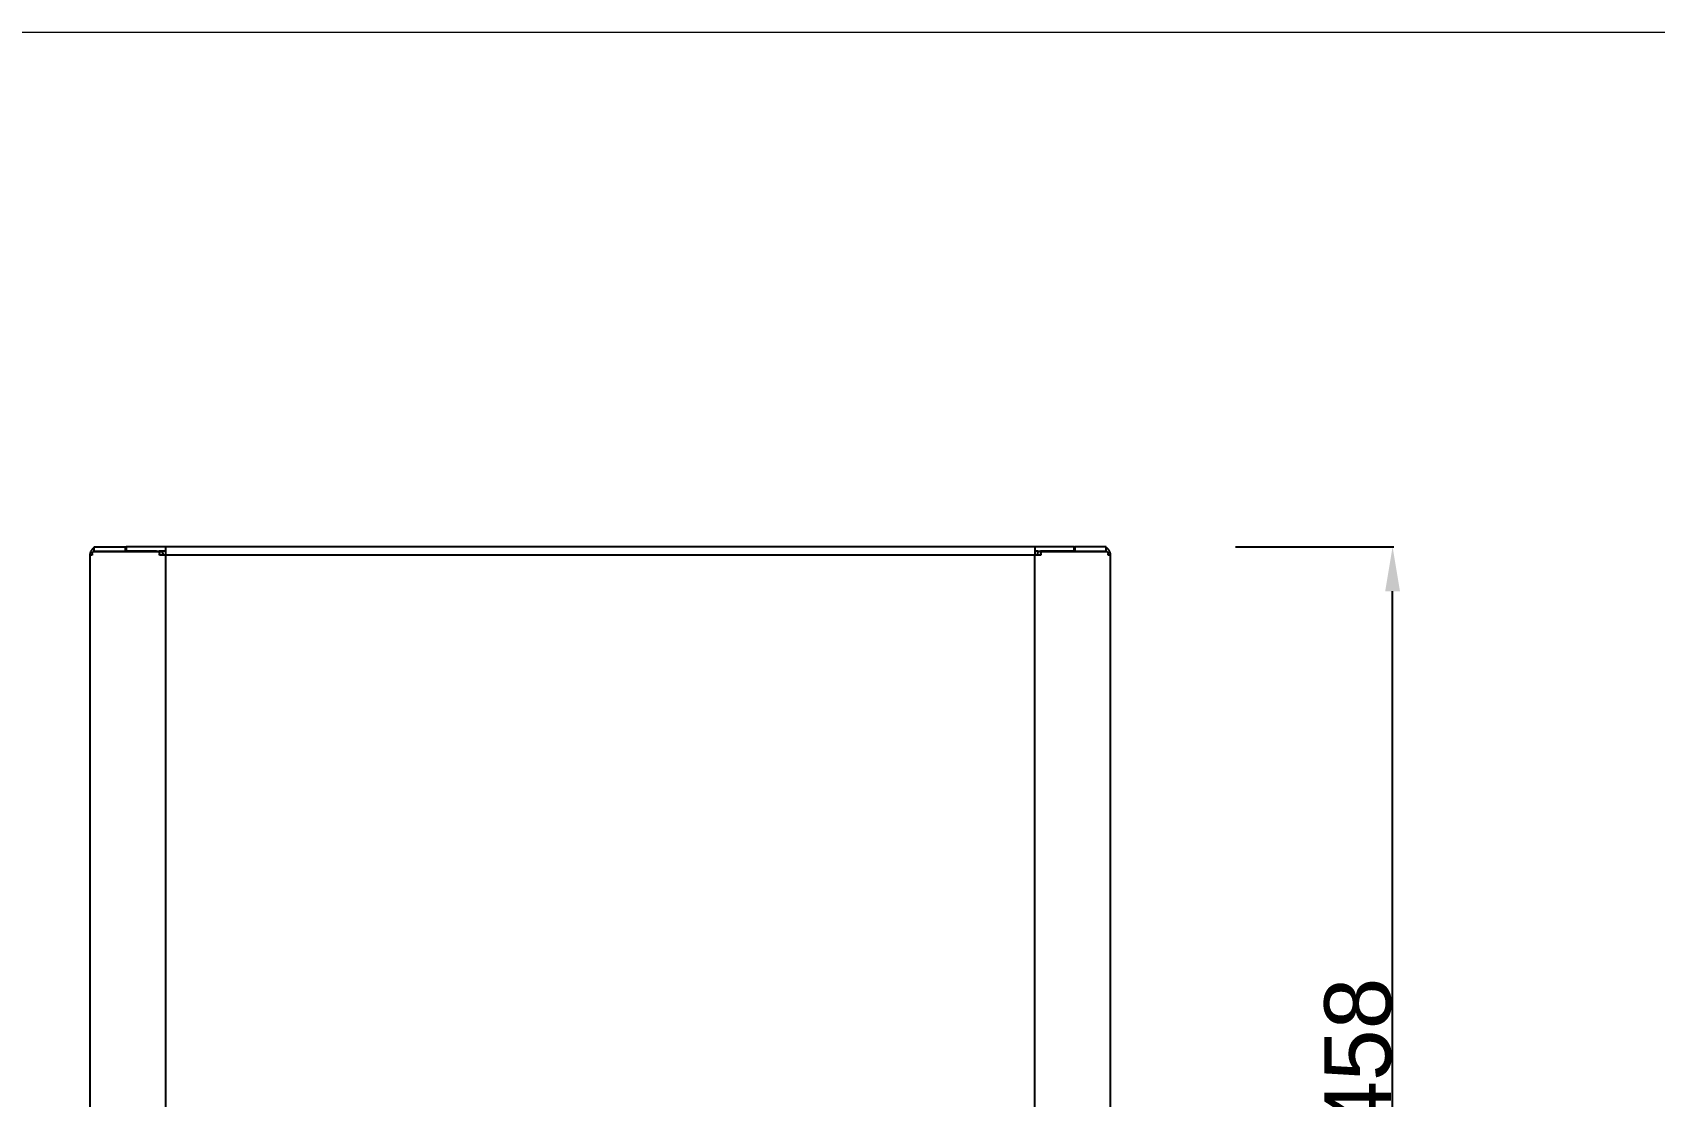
# Model space of a CAD drawing. Header units: millimetres. Extents: x -665 to 1920, y -373 to 1434.
# Drawn here: x 456 to 1187, y 954 to 1434 of the extents above; entities that cross this region are included whole.
import ezdxf

# ---------------------------------------------------------------- set-up
doc = ezdxf.new("R2010")
doc.units = ezdxf.units.MM
doc.header["$MEASUREMENT"] = 0
doc.layers.add('Domyślny', color=7, linetype='Continuous', true_color=0x000000)
doc.layers.add('Utwórz2D linie widoczne', color=7, linetype='Continuous', true_color=0x000000)
doc.styles.add('Arial', font='')
doc.styles.get('Arial').set_extended_font_data('Arial')
doc.dimstyles.new('Domyślny', dxfattribs={"dimtxt": 30, "dimasz": 20, "dimexe": 0.5, "dimexo": 0.5, "dimgap": 0.25, "dimtad": 1, "dimtoh": 1, "dimdec": 0, "dimzin": 1, "dimdsep": 46, "dimtxsty": 'Arial', "dimcen": 0.5, "dimazin": 0, "dimtfac": 1, "dimtdec": 4, "dimtix": 1, "dimtmove": 1, "dimatfit": 3, "dimfxl": 0, "dimtolj": 1, "dimtzin": 1, "dimarcsym": 0})

# ---------------------------------------------------------------- blocks, each defined once
blk = doc.blocks.new('*D2')
at = {"layer": 'Defpoints', "color": 0}
for p in [(997.72, 1202.01), (1068.99, 1202.01), (997.72, 744.01)]:
    blk.add_point(p, dxfattribs=at)
at = {"layer": 'Domyślny', "color": 0, "lineweight": -2}
for p, q in [((998.22, 1202.01), (1069.49, 1202.01)), ((1068.99, 764.01), (1068.99, 1182.01)), ((998.22, 744.01), (1069.49, 744.01))]:
    blk.add_line(p, q, dxfattribs=at)
at = {"layer": 'Domyślny', "color": 0}
for points in [[(1072.32, 1182.01), (1065.66, 1182.01), (1068.99, 1202.01)], [(1065.66, 764.01), (1072.32, 764.01), (1068.99, 744.01)]]:
    blk.add_solid(points, dxfattribs=at)
at = {"layer": 'Domyślny', "color": 0, "insert": (1053.43, 973.01), "char_height": 30, "attachment_point": 5, "rotation": 90, "style": 'Arial'}
blk.add_mtext('\\A1;458', dxfattribs=at)

msp = doc.modelspace()

# ---------------------------------------------------------------- linework, layer by layer
at = {"layer": 'Domyślny', "color": 18, "lineweight": 15, "true_color": 0x000000}
msp.add_line((1918.03, 1433.64), (-665.36, 1433.64), dxfattribs=at)
at = {"layer": 'Domyślny'}
for p, q in [((907.81, 1198.21), (516.01, 1198.21)), ((516.01, 1198.21), (516.01, 778.81)), ((907.81, 778.81), (907.81, 1198.21))]:
    msp.add_line(p, q, dxfattribs=at)
at = {"layer": 'Utwórz2D linie widoczne'}
for p, q in [((481.96, 1198.85), (481.94, 1198.72)), ((481.99, 1198.98), (481.96, 1198.85)), ((482.02, 1199.11), (481.99, 1198.98)), ((482.05, 1199.23), (482.02, 1199.11)), ((482.09, 1199.36), (482.05, 1199.23)), ((482.13, 1199.48), (482.09, 1199.36)), ((482.17, 1199.6), (482.13, 1199.48)), ((482.22, 1199.72), (482.17, 1199.6)), ((482.28, 1199.84), (482.22, 1199.72)), ((482.34, 1199.96), (482.28, 1199.84)), ((482.4, 1200.07), (482.34, 1199.96)), ((482.46, 1200.18), (482.4, 1200.07)), ((482.53, 1200.29), (482.46, 1200.18)), ((482.61, 1200.4), (482.53, 1200.29)), ((482.68, 1200.5), (482.61, 1200.4)), ((482.76, 1200.61), (482.68, 1200.5)), ((482.85, 1200.71), (482.76, 1200.61)), ((482.93, 1200.8), (482.85, 1200.71)), ((483.02, 1200.9), (482.93, 1200.8)), ((483.01, 1199.06), (483.02, 1199.09)), ((483.01, 1199.03), (483.01, 1199.06)), ((483.01, 1199), (483.01, 1199.03)), ((483.02, 1198.97), (483.01, 1199)), ((483.12, 1200.99), (483.02, 1200.9)), ((483.02, 1199.15), (483.03, 1199.18)), ((483.02, 1199.12), (483.02, 1199.15)), ((483.02, 1199.09), (483.02, 1199.12)), ((483.02, 1198.94), (483.02, 1198.97)), ((483.02, 1198.91), (483.02, 1198.94)), ((483.02, 1198.91), (483.02, 1198.21)), ((483.03, 1199.21), (483.04, 1199.24)), ((483.03, 1199.18), (483.03, 1199.21)), ((483.04, 1199.24), (483.05, 1199.27)), ((483.05, 1199.3), (483.06, 1199.33)), ((483.05, 1199.27), (483.05, 1199.3)), ((483.06, 1199.33), (483.08, 1199.36)), ((483.08, 1199.36), (483.09, 1199.39)), ((483.09, 1199.39), (483.1, 1199.41)), ((483.1, 1199.41), (483.11, 1199.44)), ((483.11, 1199.44), (483.13, 1199.47)), ((483.21, 1201.07), (483.12, 1200.99)), ((483.13, 1199.47), (483.14, 1199.49)), ((483.14, 1199.49), (483.16, 1199.52)), ((483.16, 1199.52), (483.18, 1199.55)), ((483.18, 1199.55), (483.2, 1199.57)), ((483.2, 1199.57), (483.21, 1199.59)), ((483.31, 1201.16), (483.21, 1201.07)), ((483.21, 1199.59), (483.23, 1199.62)), ((483.23, 1199.62), (483.25, 1199.64)), ((483.25, 1199.64), (483.28, 1199.66)), ((483.28, 1199.66), (483.3, 1199.68)), ((483.3, 1199.68), (483.32, 1199.7)), ((483.42, 1201.24), (483.31, 1201.16)), ((483.32, 1199.7), (483.34, 1199.72)), ((483.34, 1199.72), (483.37, 1199.74)), ((483.37, 1199.74), (483.39, 1199.76)), ((483.39, 1199.76), (483.42, 1199.78)), ((483.52, 1201.31), (483.42, 1201.24)), ((483.42, 1199.78), (483.44, 1199.8)), ((483.44, 1199.8), (483.47, 1199.81)), ((483.47, 1199.81), (483.5, 1199.82)), ((483.5, 1199.82), (483.53, 1199.84)), ((483.63, 1201.39), (483.52, 1201.31)), ((483.53, 1199.84), (483.55, 1199.85)), ((483.55, 1199.85), (483.58, 1199.86)), ((483.58, 1199.86), (483.61, 1199.87)), ((483.61, 1199.87), (483.64, 1199.88)), ((483.74, 1201.45), (483.63, 1201.39)), ((483.64, 1199.88), (483.67, 1199.89)), ((483.67, 1199.89), (483.7, 1199.9)), ((483.7, 1199.9), (483.73, 1199.91)), ((483.73, 1199.91), (512.62, 1199.91)), ((483.85, 1201.52), (483.74, 1201.45)), ((483.85, 1202.01), (484.44, 1202.01)), ((483.85, 1200.01), (483.85, 1202.01)), ((483.85, 1200.01), (484.44, 1200.01)), ((484.44, 1202.01), (498.03, 1202.01)), ((484.44, 1200.01), (498.03, 1200.01)), ((485.12, 1199.91), (485.18, 1199.93)), ((485.18, 1199.93), (485.24, 1199.94)), ((485.24, 1199.94), (485.3, 1199.96)), ((485.3, 1199.96), (485.36, 1199.97)), ((485.36, 1199.97), (485.42, 1199.98)), ((485.42, 1199.98), (485.48, 1199.99)), ((485.48, 1199.99), (485.54, 1200)), ((485.54, 1200), (485.6, 1200)), ((485.6, 1200), (485.66, 1200.01)), ((498.03, 1202.01), (498.31, 1202.01)), ((498.03, 1200.01), (498.03, 1202.01)), ((498.31, 1200.01), (498.03, 1200.01)), ((498.31, 1202.01), (498.31, 1200.01)), ((511.91, 1202.01), (498.31, 1202.01)), ((511.91, 1200.01), (498.31, 1200.01)), ((513.32, 1202.01), (511.91, 1202.01)), ((511.91, 1200.01), (513.32, 1200.01)), ((512.62, 1199.91), (512.65, 1199.9)), ((514.03, 1199.91), (512.62, 1199.91)), ((512.65, 1199.9), (512.68, 1199.89)), ((512.68, 1199.89), (512.7, 1199.88)), ((512.7, 1199.88), (512.73, 1199.87)), ((512.73, 1199.87), (512.76, 1199.86)), ((512.76, 1199.86), (512.79, 1199.85)), ((512.79, 1199.85), (512.82, 1199.84)), ((512.82, 1199.84), (512.85, 1199.82)), ((512.85, 1199.82), (512.87, 1199.81)), ((512.87, 1199.81), (512.9, 1199.8)), ((512.9, 1199.8), (512.93, 1199.78)), ((512.93, 1199.78), (512.95, 1199.76)), ((512.95, 1199.76), (512.98, 1199.74)), ((512.98, 1199.74), (513, 1199.72)), ((513, 1199.72), (513.02, 1199.7)), ((513.02, 1199.7), (513.05, 1199.68)), ((513.05, 1199.68), (513.07, 1199.66)), ((513.07, 1199.66), (513.09, 1199.64)), ((513.09, 1199.64), (513.11, 1199.62)), ((513.11, 1199.62), (513.13, 1199.59)), ((513.13, 1199.59), (513.15, 1199.57)), ((513.21, 1200), (513.15, 1200.01)), ((513.15, 1199.57), (513.17, 1199.55)), ((513.17, 1199.55), (513.19, 1199.52)), ((513.19, 1199.52), (513.2, 1199.49)), ((513.2, 1199.49), (513.22, 1199.47)), ((513.27, 1200), (513.21, 1200)), ((513.22, 1199.47), (513.23, 1199.44)), ((513.23, 1199.44), (513.25, 1199.41)), ((513.25, 1199.41), (513.26, 1199.39)), ((513.26, 1199.39), (513.27, 1199.36)), ((513.34, 1199.99), (513.27, 1200)), ((513.27, 1199.36), (513.28, 1199.33)), ((513.28, 1199.33), (513.29, 1199.3)), ((513.29, 1199.3), (513.3, 1199.27)), ((513.3, 1199.27), (513.31, 1199.24)), ((513.31, 1199.24), (513.31, 1199.21)), ((513.31, 1199.21), (513.32, 1199.18)), ((514.74, 1202.01), (513.32, 1202.01)), ((514.74, 1200.01), (513.32, 1200.01)), ((513.32, 1199.18), (513.32, 1199.15)), ((513.32, 1199.15), (513.33, 1199.12)), ((513.33, 1198.94), (513.32, 1198.91)), ((513.32, 1198.21), (513.32, 1198.91)), ((513.33, 1199.12), (513.33, 1199.09)), ((513.33, 1199.09), (513.33, 1199.06)), ((513.33, 1199.06), (513.33, 1199.03)), ((513.33, 1199.03), (513.33, 1199)), ((513.33, 1199), (513.33, 1198.97)), ((513.33, 1198.97), (513.33, 1198.94)), ((513.4, 1199.98), (513.34, 1199.99)), ((513.46, 1199.97), (513.4, 1199.98)), ((513.52, 1199.96), (513.46, 1199.97)), ((513.58, 1199.94), (513.52, 1199.96)), ((513.64, 1199.93), (513.58, 1199.94)), ((513.7, 1199.91), (513.64, 1199.93)), ((514.03, 1199.91), (514.06, 1199.9)), ((514.06, 1199.9), (514.09, 1199.89)), ((514.09, 1199.89), (514.12, 1199.88)), ((514.12, 1199.88), (514.15, 1199.87)), ((514.15, 1199.87), (514.18, 1199.86)), ((514.18, 1199.86), (514.21, 1199.85)), ((514.21, 1199.85), (514.23, 1199.84)), ((514.23, 1199.84), (514.26, 1199.82)), ((514.26, 1199.82), (514.29, 1199.81)), ((514.29, 1199.81), (514.31, 1199.8)), ((514.31, 1199.8), (514.34, 1199.78)), ((514.34, 1199.78), (514.37, 1199.76)), ((514.37, 1199.76), (514.39, 1199.74)), ((514.39, 1199.74), (514.41, 1199.72)), ((514.41, 1199.72), (514.44, 1199.7)), ((514.44, 1199.7), (514.46, 1199.68)), ((514.46, 1199.68), (514.48, 1199.66)), ((514.48, 1199.66), (514.5, 1199.64)), ((514.5, 1199.64), (514.53, 1199.62)), ((514.53, 1199.62), (514.55, 1199.59)), ((514.55, 1199.59), (514.56, 1199.57)), ((514.56, 1199.57), (514.58, 1199.55)), ((514.58, 1199.55), (514.6, 1199.52)), ((514.6, 1199.52), (514.62, 1199.49)), ((514.62, 1199.49), (514.63, 1199.47)), ((514.63, 1199.47), (514.65, 1199.44)), ((514.65, 1199.44), (514.66, 1199.41)), ((514.66, 1199.41), (514.67, 1199.39)), ((514.67, 1199.39), (514.68, 1199.36)), ((514.68, 1199.36), (514.69, 1199.33)), ((514.69, 1199.33), (514.7, 1199.3)), ((514.7, 1199.3), (514.71, 1199.27)), ((514.71, 1199.27), (514.72, 1199.24)), ((514.72, 1199.24), (514.73, 1199.21)), ((514.73, 1199.21), (514.73, 1199.18)), ((514.73, 1199.18), (514.74, 1199.15)), ((516.01, 1202.01), (514.74, 1202.01)), ((516.01, 1200.01), (514.74, 1200.01)), ((514.74, 1199.15), (514.74, 1199.12)), ((514.74, 1199.12), (514.74, 1199.09)), ((514.74, 1199.09), (514.75, 1199.06)), ((514.75, 1199), (514.74, 1198.97)), ((514.76, 1198.92), (514.74, 1198.98)), ((514.74, 1198.97), (514.74, 1198.94)), ((514.74, 1198.94), (514.74, 1198.91)), ((514.74, 1198.91), (514.74, 1198.21)), ((514.75, 1199.06), (514.75, 1199.03)), ((514.75, 1199.03), (514.75, 1199)), ((514.78, 1198.86), (514.76, 1198.92)), ((514.81, 1198.81), (514.78, 1198.86)), ((516.01, 1202.01), (516.01, 1198.21)), ((907.81, 1202.01), (516.01, 1202.01)), ((909.08, 1202.01), (907.81, 1202.01)), ((907.81, 1202.01), (907.81, 1198.21)), ((909.08, 1200.01), (907.81, 1200.01)), ((909.04, 1198.86), (909.02, 1198.81)), ((909.06, 1198.92), (909.04, 1198.86)), ((909.09, 1198.98), (909.06, 1198.92)), ((910.5, 1202.01), (909.08, 1202.01)), ((909.08, 1200.01), (910.5, 1200.01)), ((909.08, 1199.15), (909.09, 1199.18)), ((909.08, 1199.12), (909.08, 1199.15)), ((909.08, 1199.09), (909.08, 1199.12)), ((909.08, 1199.06), (909.08, 1199.09)), ((909.08, 1199.03), (909.08, 1199.06)), ((909.08, 1199), (909.08, 1199.03)), ((909.08, 1198.97), (909.08, 1199)), ((909.08, 1198.94), (909.08, 1198.97)), ((909.08, 1198.91), (909.08, 1198.94)), ((909.08, 1198.21), (909.08, 1198.91)), ((909.09, 1199.21), (909.1, 1199.24)), ((909.09, 1199.18), (909.09, 1199.21)), ((909.1, 1199.24), (909.11, 1199.27)), ((909.11, 1199.27), (909.12, 1199.3)), ((909.12, 1199.3), (909.13, 1199.33)), ((909.13, 1199.33), (909.14, 1199.36)), ((909.14, 1199.36), (909.15, 1199.39)), ((909.15, 1199.39), (909.16, 1199.41)), ((909.16, 1199.41), (909.18, 1199.44)), ((909.18, 1199.44), (909.19, 1199.47)), ((909.19, 1199.47), (909.21, 1199.49)), ((909.21, 1199.49), (909.22, 1199.52)), ((909.22, 1199.52), (909.24, 1199.55)), ((909.24, 1199.55), (909.26, 1199.57)), ((909.26, 1199.57), (909.28, 1199.59)), ((909.28, 1199.59), (909.3, 1199.62)), ((909.3, 1199.62), (909.32, 1199.64)), ((909.32, 1199.64), (909.34, 1199.66)), ((909.34, 1199.66), (909.36, 1199.68)), ((909.36, 1199.68), (909.38, 1199.7)), ((909.38, 1199.7), (909.41, 1199.72)), ((909.41, 1199.72), (909.43, 1199.74)), ((909.43, 1199.74), (909.46, 1199.76)), ((909.46, 1199.76), (909.48, 1199.78)), ((909.48, 1199.78), (909.51, 1199.8)), ((909.51, 1199.8), (909.53, 1199.81)), ((909.53, 1199.81), (909.56, 1199.82)), ((909.56, 1199.82), (909.59, 1199.84)), ((909.59, 1199.84), (909.62, 1199.85)), ((909.62, 1199.85), (909.64, 1199.86)), ((909.64, 1199.86), (909.67, 1199.87)), ((909.67, 1199.87), (909.7, 1199.88)), ((909.7, 1199.88), (909.73, 1199.89)), ((909.73, 1199.89), (909.76, 1199.9)), ((909.76, 1199.9), (909.79, 1199.91)), ((911.21, 1199.91), (909.79, 1199.91)), ((910.18, 1199.93), (910.12, 1199.91)), ((910.24, 1199.94), (910.18, 1199.93)), ((910.3, 1199.96), (910.24, 1199.94)), ((910.36, 1199.97), (910.3, 1199.96)), ((910.42, 1199.98), (910.36, 1199.97)), ((910.49, 1199.99), (910.42, 1199.98)), ((910.55, 1200), (910.49, 1199.99)), ((910.49, 1199.12), (910.5, 1199.15)), ((910.49, 1199.09), (910.49, 1199.12)), ((910.49, 1199.06), (910.49, 1199.09)), ((910.49, 1199.03), (910.49, 1199.06)), ((910.49, 1199), (910.49, 1199.03)), ((910.49, 1198.97), (910.49, 1199)), ((910.5, 1198.94), (910.49, 1198.97)), ((911.91, 1202.01), (910.5, 1202.01)), ((911.91, 1200.01), (910.5, 1200.01)), ((910.5, 1199.18), (910.51, 1199.21)), ((910.5, 1199.15), (910.5, 1199.18)), ((910.5, 1198.91), (910.5, 1198.94)), ((910.5, 1198.91), (910.5, 1198.21)), ((910.51, 1199.21), (910.52, 1199.24)), ((910.52, 1199.27), (910.53, 1199.3)), ((910.52, 1199.24), (910.52, 1199.27)), ((910.53, 1199.3), (910.54, 1199.33)), ((910.54, 1199.33), (910.55, 1199.36)), ((910.61, 1200), (910.55, 1200)), ((910.55, 1199.36), (910.56, 1199.39)), ((910.56, 1199.39), (910.58, 1199.41)), ((910.58, 1199.41), (910.59, 1199.44)), ((910.59, 1199.44), (910.6, 1199.47)), ((910.6, 1199.47), (910.62, 1199.49)), ((910.67, 1200.01), (910.61, 1200)), ((910.62, 1199.49), (910.64, 1199.52)), ((910.64, 1199.52), (910.65, 1199.55)), ((910.65, 1199.55), (910.67, 1199.57)), ((910.67, 1199.57), (910.69, 1199.59)), ((910.69, 1199.59), (910.71, 1199.62)), ((910.71, 1199.62), (910.73, 1199.64)), ((910.73, 1199.64), (910.75, 1199.66)), ((910.75, 1199.66), (910.77, 1199.68)), ((910.77, 1199.68), (910.8, 1199.7)), ((910.8, 1199.7), (910.82, 1199.72)), ((910.82, 1199.72), (910.85, 1199.74)), ((910.85, 1199.74), (910.87, 1199.76)), ((910.87, 1199.76), (910.9, 1199.78)), ((910.9, 1199.78), (910.92, 1199.8)), ((910.92, 1199.8), (910.95, 1199.81)), ((910.95, 1199.81), (910.98, 1199.82)), ((910.98, 1199.82), (911, 1199.84)), ((911, 1199.84), (911.03, 1199.85)), ((911.03, 1199.85), (911.06, 1199.86)), ((911.06, 1199.86), (911.09, 1199.87)), ((911.09, 1199.87), (911.12, 1199.88)), ((911.12, 1199.88), (911.15, 1199.89)), ((911.15, 1199.89), (911.18, 1199.9)), ((911.18, 1199.9), (911.21, 1199.91)), ((911.21, 1199.91), (940.09, 1199.91)), ((925.51, 1202.01), (911.91, 1202.01)), ((925.51, 1200.01), (911.91, 1200.01)), ((925.51, 1200.01), (925.51, 1202.01)), ((925.51, 1202.01), (925.79, 1202.01)), ((925.79, 1200.01), (925.51, 1200.01)), ((939.39, 1202.01), (925.79, 1202.01)), ((925.79, 1202.01), (925.79, 1200.01)), ((925.79, 1200.01), (939.39, 1200.01)), ((938.16, 1200.01), (938.22, 1200)), ((938.22, 1200), (938.28, 1200)), ((938.28, 1200), (938.34, 1199.99)), ((938.34, 1199.99), (938.4, 1199.98)), ((938.4, 1199.98), (938.47, 1199.97)), ((938.47, 1199.97), (938.53, 1199.96)), ((938.53, 1199.96), (938.59, 1199.94)), ((938.59, 1199.94), (938.65, 1199.93)), ((938.65, 1199.93), (938.7, 1199.91)), ((939.97, 1202.01), (939.39, 1202.01)), ((939.39, 1200.01), (939.97, 1200.01)), ((939.97, 1200.01), (939.97, 1202.01)), ((940.08, 1201.45), (939.97, 1201.52)), ((940.19, 1201.39), (940.08, 1201.45)), ((940.09, 1199.91), (940.12, 1199.9)), ((940.12, 1199.9), (940.15, 1199.89)), ((940.15, 1199.89), (940.18, 1199.88)), ((940.18, 1199.88), (940.21, 1199.87)), ((940.3, 1201.31), (940.19, 1201.39)), ((940.21, 1199.87), (940.24, 1199.86)), ((940.24, 1199.86), (940.27, 1199.85)), ((940.27, 1199.85), (940.3, 1199.84)), ((940.41, 1201.24), (940.3, 1201.31)), ((940.3, 1199.84), (940.32, 1199.82)), ((940.32, 1199.82), (940.35, 1199.81)), ((940.35, 1199.81), (940.38, 1199.8)), ((940.38, 1199.8), (940.4, 1199.78)), ((940.4, 1199.78), (940.43, 1199.76)), ((940.51, 1201.16), (940.41, 1201.24)), ((940.43, 1199.76), (940.45, 1199.74)), ((940.45, 1199.74), (940.48, 1199.72)), ((940.48, 1199.72), (940.5, 1199.7)), ((940.5, 1199.7), (940.52, 1199.68)), ((940.61, 1201.07), (940.51, 1201.16)), ((940.52, 1199.68), (940.55, 1199.66)), ((940.55, 1199.66), (940.57, 1199.64)), ((940.57, 1199.64), (940.59, 1199.62)), ((940.59, 1199.62), (940.61, 1199.59)), ((940.7, 1200.99), (940.61, 1201.07)), ((940.61, 1199.59), (940.63, 1199.57)), ((940.63, 1199.57), (940.64, 1199.55)), ((940.64, 1199.55), (940.66, 1199.52)), ((940.66, 1199.52), (940.68, 1199.49)), ((940.68, 1199.49), (940.69, 1199.47)), ((940.69, 1199.47), (940.71, 1199.44)), ((940.8, 1200.9), (940.7, 1200.99)), ((940.71, 1199.44), (940.72, 1199.41)), ((940.72, 1199.41), (940.73, 1199.39)), ((940.73, 1199.39), (940.75, 1199.36)), ((940.75, 1199.36), (940.76, 1199.33)), ((940.76, 1199.33), (940.77, 1199.3)), ((940.77, 1199.3), (940.78, 1199.27)), ((940.78, 1199.27), (940.78, 1199.24)), ((940.78, 1199.24), (940.79, 1199.21)), ((940.79, 1199.21), (940.8, 1199.18)), ((940.89, 1200.8), (940.8, 1200.9)), ((940.8, 1199.18), (940.8, 1199.15)), ((940.8, 1199.15), (940.8, 1199.12)), ((940.8, 1199.12), (940.81, 1199.09)), ((940.81, 1198.97), (940.8, 1198.94)), ((940.8, 1198.94), (940.8, 1198.91)), ((940.8, 1198.21), (940.8, 1198.91)), ((940.81, 1199.09), (940.81, 1199.06)), ((940.81, 1199.06), (940.81, 1199.03)), ((940.81, 1199.03), (940.81, 1199)), ((940.81, 1199), (940.81, 1198.97)), ((940.98, 1200.71), (940.89, 1200.8)), ((941.06, 1200.61), (940.98, 1200.71)), ((941.14, 1200.5), (941.06, 1200.61)), ((941.22, 1200.4), (941.14, 1200.5)), ((941.29, 1200.29), (941.22, 1200.4)), ((941.36, 1200.18), (941.29, 1200.29)), ((941.42, 1200.07), (941.36, 1200.18)), ((941.49, 1199.96), (941.42, 1200.07)), ((941.54, 1199.84), (941.49, 1199.96)), ((941.6, 1199.72), (941.54, 1199.84)), ((941.65, 1199.6), (941.6, 1199.72)), ((941.69, 1199.48), (941.65, 1199.6)), ((941.73, 1199.36), (941.69, 1199.48)), ((941.77, 1199.23), (941.73, 1199.36)), ((941.8, 1199.11), (941.77, 1199.23)), ((941.83, 1198.98), (941.8, 1199.11)), ((941.86, 1198.85), (941.83, 1198.98)), ((941.88, 1198.72), (941.86, 1198.85)), ((481.92, 1198.47), (481.91, 1198.34)), ((481.91, 1198.34), (481.91, 1198.21)), ((483.02, 1198.21), (481.91, 1198.21)), ((481.91, 1198.21), (481.91, 778.81)), ((481.93, 1198.59), (481.92, 1198.47)), ((481.94, 1198.72), (481.93, 1198.59)), ((516.01, 1198.21), (513.32, 1198.21)), ((514.83, 1198.75), (514.81, 1198.81)), ((514.84, 1198.69), (514.83, 1198.75)), ((514.86, 1198.63), (514.84, 1198.69)), ((514.87, 1198.57), (514.86, 1198.63)), ((514.88, 1198.51), (514.87, 1198.57)), ((514.89, 1198.45), (514.88, 1198.51)), ((514.9, 1198.39), (514.89, 1198.45)), ((514.9, 1198.33), (514.9, 1198.39)), ((514.91, 1198.27), (514.9, 1198.33)), ((514.91, 1198.21), (514.91, 1198.27)), ((910.5, 1198.21), (907.81, 1198.21)), ((908.92, 1198.33), (908.91, 1198.27)), ((908.91, 1198.27), (908.91, 1198.21)), ((908.93, 1198.45), (908.92, 1198.39)), ((908.92, 1198.39), (908.92, 1198.33)), ((908.94, 1198.51), (908.93, 1198.45)), ((908.95, 1198.57), (908.94, 1198.51)), ((908.96, 1198.63), (908.95, 1198.57)), ((908.98, 1198.69), (908.96, 1198.63)), ((909, 1198.75), (908.98, 1198.69)), ((909.02, 1198.81), (909, 1198.75)), ((941.91, 1198.21), (940.8, 1198.21)), ((941.89, 1198.59), (941.88, 1198.72)), ((941.9, 1198.47), (941.89, 1198.59)), ((941.91, 1198.34), (941.9, 1198.47)), ((941.91, 1198.21), (941.91, 1198.34)), ((941.91, 778.81), (941.91, 1198.21))]:
    msp.add_line(p, q, dxfattribs=at)

# ---------------------------------------------------------------- dimensions: what is measured, and where the dimension line sits
at = {"layer": 'Domyślny'}
dim = msp.add_aligned_dim(p1=(997.72, 744.01), p2=(997.72, 1202.01), distance=-71.27, dimstyle='Domyślny', dxfattribs=at)
dim.commit()
dim.dimension.update_dxf_attribs({"geometry": '*D2', "text_midpoint": (1053.43, 973.01)})

doc.saveas('drawing.dxf')
